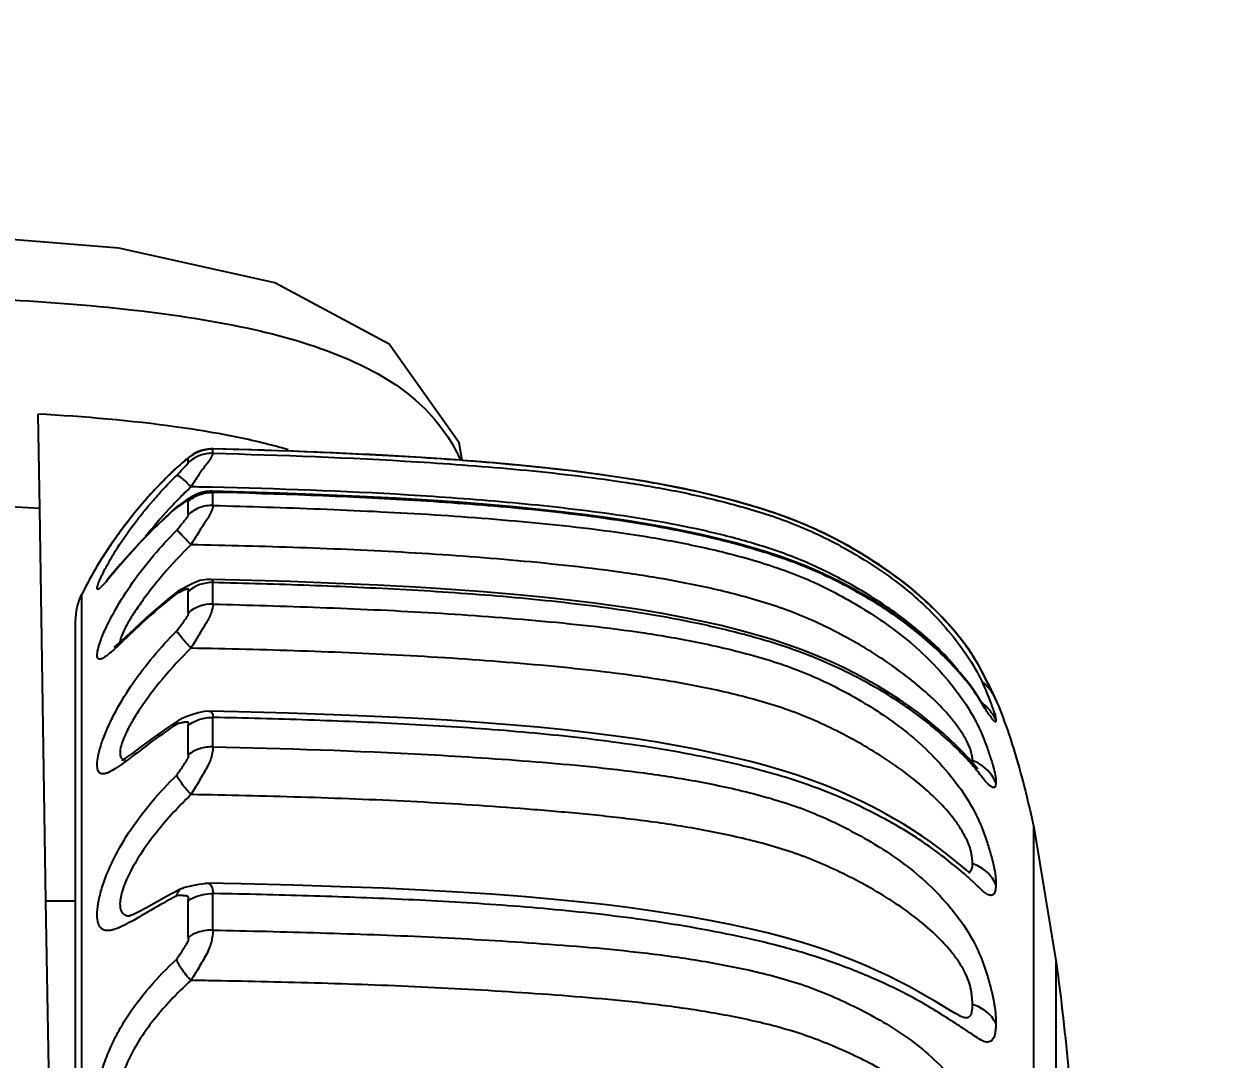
# Model space of a CAD drawing. Header units: millimetres. Extents: x 4086 to 8300, y 123 to 1549.
# Drawn here: x 7029.07 to 7038.3, y 707.33 to 715.29 of the extents above; entities that cross this region are included whole.
import ezdxf

# ---------------------------------------------------------------- set-up
doc = ezdxf.new("R2010")
doc.units = ezdxf.units.MM
doc.layers.add('00_COMPONENTS', color=7, linetype='Continuous')
doc.layers.add('尺寸', color=3, linetype='Continuous')
doc.styles.add('思源黑', font='SourceHanSansCN-Normal.ttf')
doc.dimstyles.get("Standard").update_dxf_attribs({"dimscale": 6, "dimtxt": 7, "dimasz": 3, "dimexe": 0.18, "dimexo": 0.0625, "dimgap": 0.8, "dimtad": 1, "dimtoh": 1, "dimdec": 1, "dimzin": 0, "dimdsep": 46, "dimtxsty": '思源黑', "dimcen": 0.09, "dimclrd": 256, "dimclre": 256, "dimclrt": 256, "dimadec": 0, "dimazin": 2, "dimtfac": 1, "dimtdec": 1, "dimtofl": 0, "dimtmove": 0, "dimatfit": 3, "dimfxl": 1, "dimtolj": 1, "dimtzin": 0, "dimarcsym": 0})

# ---------------------------------------------------------------- blocks, each defined once
blk = doc.blocks.new('*D486')
at = {"layer": 'Defpoints', "color": 0}
for p in [(6978.4428, 724.3654), (7025.5422, 680.9644), (7150.4242, 680.9644)]:
    blk.add_point(p, dxfattribs=at)
at = {"layer": '尺寸', "lineweight": -2}
for p, q in [((6978.6303, 724.3654), (7159.7675, 724.3654)), ((7159.2275, 715.3654), (7159.2275, 689.9644)), ((7025.7297, 680.9644), (7159.7675, 680.9644)), ((7159.2275, 680.9644), (7159.2275, 602.0342)), ((7159.2275, 602.0342), (7033.5816, 602.0342))]:
    blk.add_line(p, q, dxfattribs=at)
at = {"layer": '尺寸'}
for points in [[(7160.7275, 715.3654), (7157.7275, 715.3654), (7159.2275, 724.3654)], [(7157.7275, 689.9644), (7160.7275, 689.9644), (7159.2275, 680.9644)]]:
    blk.add_solid(points, dxfattribs=at)
at = {"layer": '尺寸', "insert": (7095.2045, 624.1576), "char_height": 21, "attachment_point": 5, "style": '思源黑'}
blk.add_mtext('\\A1;43.4', dxfattribs=at)

msp = doc.modelspace()

# ---------------------------------------------------------------- linework, layer by layer
at = {"layer": '00_COMPONENTS', "color": 7, "linetype": 'Continuous'}
for p, q in [((7029.1753, 712.2866), (7029.188, 711.5599)), ((7030.4014, 711.995), (7030.3726, 711.98)), ((7030.4314, 712.0064), (7030.4014, 711.995)), ((7030.5201, 712.0188), (7030.5043, 712.0186)), ((7030.5201, 712.0193), (7030.5209, 712.0187)), ((7030.5209, 711.9847), (7030.5209, 712.0187)), ((7030.2439, 711.8758), (7030.175, 711.8091)), ((7030.2565, 711.8865), (7030.2427, 711.8745)), ((7030.2427, 711.8745), (7030.2435, 711.8755)), ((7030.2597, 711.8894), (7030.2436, 711.8754)), ((7030.3321, 711.9141), (7030.3321, 711.9479)), ((7030.175, 711.8091), (7030.0418, 711.67)), ((7030.5154, 711.6938), (7030.4993, 711.6937)), ((7030.5153, 711.6932), (7030.5163, 711.6932)), ((7030.5209, 711.6186), (7030.5209, 711.6847)), ((7030.0418, 711.67), (7029.9219, 711.5308)), ((7030.314, 711.6224), (7030.2509, 711.5786)), ((7030.3398, 711.6398), (7030.314, 711.6224)), ((7030.3321, 711.5148), (7030.3321, 711.6155)), ((7030.5209, 711.5835), (7030.5209, 711.6186)), ((7029.1871, 711.5599), (7029.2342, 708.5441)), ((7029.9219, 711.5308), (7029.8201, 711.4002)), ((7030.2002, 711.5343), (7030.1405, 711.4796)), ((7030.2488, 711.5775), (7030.2002, 711.5343)), ((7030.2427, 711.569), (7030.2488, 711.5775)), ((7030.2488, 711.5775), (7030.2506, 711.5789)), ((7029.8494, 711.4377), (7029.7692, 711.3297)), ((7029.8201, 711.4002), (7029.7382, 711.2851)), ((7029.7382, 711.2851), (7029.6791, 711.1964)), ((7029.6462, 711.1442), (7029.6315, 711.1201)), ((7029.6462, 711.1442), (7029.6316, 711.1201)), ((7029.6791, 711.1964), (7029.6462, 711.1442)), ((7034.9816, 711.1559), (7034.877, 711.1935)), ((7035.082, 711.1164), (7034.9816, 711.1559)), ((7029.6354, 711.1266), (7029.631, 711.1192)), ((7029.7776, 711.0896), (7029.7682, 711.0784)), ((7030.3298, 710.9656), (7030.2872, 710.9433)), ((7030.5209, 710.8249), (7030.5209, 710.9908)), ((7029.5133, 708.9677), (7029.5133, 710.9019)), ((7030.2559, 710.9265), (7030.1727, 710.8601)), ((7030.2426, 710.9063), (7030.2559, 710.9265)), ((7030.2559, 710.9265), (7030.2614, 710.9299)), ((7030.2872, 710.9433), (7030.2615, 710.9297)), ((7030.3321, 710.7597), (7030.3321, 710.9249)), ((7029.4653, 683.4359), (7029.4653, 710.6934)), ((7036.4068, 710.3593), (7036.3732, 710.4147)), ((7036.4586, 710.257), (7036.4303, 710.3128)), ((7036.4825, 710.2121), (7036.477, 710.2239)), ((7036.4613, 710.0284), (7036.4556, 710.0353)), ((7036.5377, 710.0971), (7036.5322, 710.1105)), ((7036.5416, 710.0896), (7036.538, 710.0975)), ((7036.5417, 710.0893), (7036.5416, 710.0896)), ((7030.2659, 709.9389), (7030.1744, 709.8767)), ((7030.2659, 709.9389), (7030.2758, 709.9439)), ((7030.3275, 709.9626), (7030.2758, 709.9439)), ((7030.7171, 709.9975), (7030.4893, 710.0026)), ((7030.5209, 709.7273), (7030.5209, 709.9539)), ((7030.3321, 709.6674), (7030.3321, 709.8928)), ((7029.8495, 709.6278), (7029.8497, 709.6278)), ((7036.8322, 685.0196), (7036.8322, 709.1095)), ((7036.8322, 709.1095), (7037.0063, 708.0691)), ((7029.5135, 707.7444), (7029.5133, 708.9677)), ((7036.2938, 708.7541), (7036.2918, 708.7559)), ((7030.279, 708.6387), (7030.2557, 708.6262)), ((7030.478, 708.6766), (7030.4555, 708.675)), ((7030.7387, 708.6743), (7030.4644, 708.6799)), ((7030.164, 708.5761), (7030.0101, 708.49)), ((7030.2557, 708.6262), (7030.164, 708.5761)), ((7030.3321, 708.2647), (7030.332, 708.5449)), ((7030.5196, 708.6122), (7030.5209, 708.5996)), ((7030.5209, 708.318), (7030.5209, 708.5996)), ((7030.5349, 708.5993), (7030.5209, 708.5996)), ((7029.2342, 708.5441), (7029.2945, 704.9636)), ((7029.2398, 708.5442), (7029.4653, 708.5442)), ((7029.8843, 708.4271), (7029.8846, 708.4271)), ((7037.0063, 686.06), (7037.0063, 708.0691)), ((7029.5137, 706.7014), (7029.5135, 707.7444))]:
    msp.add_line(p, q, dxfattribs=at)
for points in [[(7032.4385, 711.9304), (7032.4157, 712.0648), (7031.8765, 712.8236), (7030.9962, 713.297), (7029.7977, 713.5617), (7028.2724, 713.6859), (7026.4541, 713.7279), (7025.0335, 713.7338)], [(7030.3726, 711.98), (7030.3516, 711.9667), (7030.3251, 711.9458), (7030.2904, 711.916)], [(7030.4196, 712.0019), (7030.3877, 711.9882), (7030.3826, 711.9852)], [(7030.4982, 712.0185), (7030.4634, 712.0143), (7030.4314, 712.0064)], [(7036.3732, 710.4147), (7036.3619, 710.4327), (7036.3501, 710.4506), (7036.338, 710.4686), (7036.3255, 710.4866), (7036.3127, 710.5045), (7036.2995, 710.5224), (7036.2859, 710.5403), (7036.2721, 710.5583), (7036.2579, 710.5762), (7036.2433, 710.5941), (7036.2284, 710.6121), (7036.2131, 710.6301), (7036.1975, 710.6481), (7036.1814, 710.6662), (7036.165, 710.6844), (7036.1482, 710.7027), (7036.131, 710.721), (7036.1135, 710.7393), (7036.0956, 710.7576), (7036.0774, 710.776), (7036.0588, 710.7943), (7036.0399, 710.8125), (7036.0208, 710.8307), (7036.0013, 710.8488), (7035.9816, 710.8668), (7035.9616, 710.8847), (7035.9413, 710.9025), (7035.9208, 710.9203), (7035.8999, 710.9379), (7035.8786, 710.9554), (7035.8571, 710.9728), (7035.8352, 710.9902), (7035.813, 711.0074), (7035.7903, 711.0246), (7035.7673, 711.0418), (7035.744, 711.0588), (7035.7202, 711.0758), (7035.696, 711.0927), (7035.6716, 711.1095), (7035.6468, 711.1262), (7035.6217, 711.1427), (7035.5962, 711.1592), (7035.5704, 711.1756), (7035.5441, 711.192), (7035.5175, 711.2083), (7035.4905, 711.2245), (7035.4632, 711.2406), (7035.4354, 711.2566), (7035.4072, 711.2725), (7035.3787, 711.2882), (7035.3498, 711.3039), (7035.3205, 711.3194), (7035.2908, 711.3348), (7035.2607, 711.35), (7035.2302, 711.365), (7035.1993, 711.3798), (7035.1679, 711.3945), (7035.1361, 711.409), (7035.1038, 711.4232), (7035.0711, 711.4372), (7035.0379, 711.451), (7035.0043, 711.4645), (7034.9702, 711.4779), (7034.9357, 711.4909), (7034.9007, 711.5038), (7034.8652, 711.5164), (7034.8292, 711.5289), (7034.7927, 711.5411), (7034.7558, 711.5531), (7034.7183, 711.5649), (7034.6804, 711.5766), (7034.642, 711.588), (7034.603, 711.5993), (7034.5636, 711.6105), (7034.5236, 711.6215), (7034.4831, 711.6323), (7034.4421, 711.643), (7034.4005, 711.6535), (7034.3583, 711.6638), (7034.3156, 711.674), (7034.2723, 711.6841), (7034.2284, 711.6939), (7034.1839, 711.7036), (7034.1388, 711.7131), (7034.0931, 711.7225), (7034.0466, 711.7317), (7033.9996, 711.7407), (7033.9518, 711.7496), (7033.9034, 711.7583), (7033.8542, 711.7669), (7033.8043, 711.7753), (7033.7536, 711.7835), (7033.7022, 711.7917), (7033.65, 711.7997), (7033.597, 711.8075), (7033.5431, 711.8152), (7033.4884, 711.8229), (7033.4328, 711.8304), (7033.3763, 711.8377), (7033.3188, 711.845), (7033.2604, 711.8521), (7033.201, 711.8591), (7033.1405, 711.866), (7033.0789, 711.8727), (7033.0163, 711.8794), (7032.9525, 711.8859), (7032.8875, 711.8922), (7032.8212, 711.8985), (7032.7537, 711.9046), (7032.6848, 711.9107), (7032.6146, 711.9166), (7032.5429, 711.9224), (7032.4698, 711.9281), (7032.395, 711.9337), (7032.3187, 711.9392), (7032.2406, 711.9446), (7032.1608, 711.9498), (7032.0791, 711.955), (7031.9955, 711.9601), (7031.9098, 711.965), (7031.8219, 711.9698), (7031.7319, 711.9745), (7031.6394, 711.9791), (7031.5445, 711.9836), (7031.4469, 711.988), (7031.3466, 711.9923), (7031.2433, 711.9964), (7031.137, 712.0005), (7031.0273, 712.0044), (7030.914, 712.0081), (7030.7969, 712.0118), (7030.6758, 712.0153), (7030.5196, 712.0194)], [(7036.3762, 710.4099), (7036.3421, 710.4614), (7036.3047, 710.5135), (7036.2643, 710.5661), (7036.2209, 710.6193), (7036.1746, 710.6729), (7036.1254, 710.7266), (7036.0732, 710.7805), (7036.0179, 710.8343), (7035.9599, 710.8873), (7035.8992, 710.9393), (7035.8357, 710.9903), (7035.769, 711.0405), (7035.6991, 711.09), (7035.6263, 711.1387), (7035.5506, 711.1867), (7035.4717, 711.2343), (7035.3897, 711.2812), (7035.3044, 711.3271), (7035.2156, 711.3718), (7035.1231, 711.4149), (7035.0266, 711.456), (7034.926, 711.4949), (7034.8214, 711.5317), (7034.7124, 711.5668), (7034.5992, 711.6002), (7034.4816, 711.6323), (7034.3593, 711.6632), (7034.2321, 711.6927), (7034.0997, 711.7209), (7033.9616, 711.7476), (7033.8174, 711.773), (7033.6668, 711.7971), (7033.5092, 711.82), (7033.3439, 711.8418), (7033.1702, 711.8624), (7032.9874, 711.8821), (7032.7943, 711.9007), (7032.5898, 711.9185), (7032.4386, 711.9301)], [(7029.1871, 711.561), (7028.9212, 711.5748), (7028.4515, 711.6016), (7027.9907, 711.631), (7027.5443, 711.6629), (7027.1084, 711.6973), (7026.68, 711.7347), (7026.2564, 711.7753), (7026.201, 711.7809)], [(7030.4344, 711.6833), (7030.4015, 711.6727), (7030.3665, 711.6564), (7030.3398, 711.6398)], [(7030.4993, 711.6937), (7030.4659, 711.6904), (7030.4344, 711.6833)], [(7034.877, 711.1935), (7034.768, 711.2294), (7034.6546, 711.2636), (7034.5366, 711.2965), (7034.4139, 711.3281), (7034.286, 711.3583), (7034.1528, 711.3872), (7034.0138, 711.4147), (7033.8687, 711.4408), (7033.7169, 711.4656), (7033.5579, 711.4893), (7033.3911, 711.5118), (7033.2158, 711.5333), (7033.031, 711.5536), (7032.8357, 711.5728), (7032.6288, 711.5909), (7032.4087, 711.608), (7032.1738, 711.6241), (7031.9219, 711.6391), (7031.6503, 711.6531), (7031.3557, 711.6661), (7031.0342, 711.6781), (7030.6796, 711.689), (7030.5163, 711.6932)], [(7030.1405, 711.4796), (7030.0841, 711.4256), (7030.0298, 711.3715), (7029.9782, 711.3181), (7029.9301, 711.2667), (7029.886, 711.218), (7029.8455, 711.1722), (7029.8089, 711.1299)], [(7029.8089, 711.1299), (7029.7488, 711.0597), (7029.726, 711.0337), (7029.7093, 711.0153), (7029.7058, 711.0117)], [(7035.8847, 710.6553), (7035.8193, 710.7047), (7035.7508, 710.7535), (7035.6789, 710.8018), (7035.6039, 710.8494), (7035.5257, 710.8963), (7035.4442, 710.9425), (7035.3592, 710.9878), (7035.2706, 711.0321), (7035.1783, 711.075), (7035.082, 711.1164)], [(7030.5075, 711.0153), (7030.4757, 711.0143), (7030.4215, 711.0056), (7030.3731, 710.9872), (7030.3298, 710.9656)], [(7036.403, 709.556), (7036.393, 709.5677), (7036.3665, 709.5999), (7036.3304, 709.6416), (7036.2886, 709.6865), (7036.242, 709.7335), (7036.191, 709.7822), (7036.1356, 709.8326), (7036.0759, 709.8842), (7036.0123, 709.9364), (7035.9453, 709.9885), (7035.875, 710.0399), (7035.801, 710.0909), (7035.723, 710.1414), (7035.6407, 710.1914), (7035.5544, 710.2407), (7035.4639, 710.2893), (7035.369, 710.337), (7035.2696, 710.3836), (7035.1655, 710.4287), (7035.0564, 710.472), (7034.942, 710.5132), (7034.8222, 710.5524), (7034.6968, 710.5897), (7034.5657, 710.6254), (7034.4286, 710.6596), (7034.2851, 710.6923), (7034.1348, 710.7234), (7033.9772, 710.753), (7033.8116, 710.7809), (7033.6373, 710.8074), (7033.4536, 710.8325), (7033.2593, 710.8563), (7033.0535, 710.8787), (7032.8345, 710.8998), (7032.6008, 710.9194), (7032.3503, 710.9377), (7032.0803, 710.9547), (7031.7876, 710.9704), (7031.4681, 710.9848), (7031.1165, 710.9981), (7030.7253, 711.0099), (7030.5056, 711.0154)], [(7030.1727, 710.8601), (7030.1008, 710.8001), (7030.0321, 710.7401), (7029.9678, 710.6819), (7029.9101, 710.6286), (7029.8592, 710.5811), (7029.8161, 710.5412), (7029.7825, 710.5114), (7029.7612, 710.4942), (7029.7585, 710.4923)], [(7036.0639, 710.5035), (7036.0069, 710.5546), (7035.9472, 710.6053), (7035.8847, 710.6553)], [(7036.3744, 710.1585), (7036.34, 710.2059), (7036.3019, 710.2542), (7036.2606, 710.303), (7036.2162, 710.3522), (7036.1687, 710.4021), (7036.1179, 710.4525), (7036.0639, 710.5035)], [(7036.4303, 710.3128), (7036.422, 710.3288), (7036.4132, 710.3453), (7036.4041, 710.3621), (7036.3945, 710.379), (7036.3841, 710.3968)], [(7036.477, 710.2239), (7036.457, 710.2652), (7036.4337, 710.3107), (7036.4068, 710.3593)], [(7036.4956, 710.1686), (7036.4912, 710.1741), (7036.4868, 710.1794), (7036.4824, 710.1846), (7036.4779, 710.1895), (7036.4734, 710.1942), (7036.469, 710.1988), (7036.4646, 710.2031), (7036.4602, 710.2072), (7036.4559, 710.2112), (7036.4516, 710.2149), (7036.4473, 710.2185), (7036.4432, 710.2218), (7036.4396, 710.2247)], [(7036.4751, 710.2259), (7036.4697, 710.2358), (7036.4643, 710.2461), (7036.4586, 710.257)], [(7036.5258, 710.1257), (7036.5225, 710.133), (7036.5183, 710.1423), (7036.5137, 710.1522), (7036.5086, 710.1625), (7036.503, 710.1736), (7036.4971, 710.185), (7036.4913, 710.1959), (7036.4751, 710.2259)], [(7036.4556, 710.0353), (7036.4505, 710.0416), (7036.4416, 710.0542), (7036.4267, 710.0774), (7036.4032, 710.1148), (7036.3744, 710.1585)], [(7036.5167, 710.1382), (7036.5126, 710.1446), (7036.5085, 710.1509), (7036.5043, 710.157), (7036.5, 710.1629), (7036.4956, 710.1686)], [(7036.5323, 710.1102), (7036.5285, 710.1175), (7036.5247, 710.1246), (7036.5207, 710.1315), (7036.5167, 710.1382)], [(7036.5393, 710.0975), (7036.5361, 710.1046), (7036.5219, 710.1333)], [(7036.5418, 710.0896), (7036.5395, 710.0949), (7036.5359, 710.1027), (7036.5323, 710.1102)], [(7030.4904, 710.0023), (7030.4532, 710.0002), (7030.408, 709.9902), (7030.366, 709.9764), (7030.3275, 709.9626)], [(7036.2838, 708.8062), (7036.2449, 708.8381), (7036.2004, 708.8738), (7036.1509, 708.9123), (7036.0968, 708.9532), (7036.0379, 708.9961), (7035.9744, 709.0405), (7035.907, 709.0852), (7035.8357, 709.1301), (7035.7605, 709.1749), (7035.6812, 709.2194), (7035.5981, 709.2635), (7035.5114, 709.3069), (7035.4206, 709.3496), (7035.3257, 709.3915), (7035.2263, 709.4323), (7035.1222, 709.472), (7035.013, 709.5101), (7034.8986, 709.5465), (7034.7788, 709.5814), (7034.6537, 709.6147), (7034.5229, 709.6468), (7034.3863, 709.6776), (7034.2434, 709.7072), (7034.0938, 709.7355), (7033.9369, 709.7624), (7033.7721, 709.788), (7033.5988, 709.8123), (7033.4162, 709.8354), (7033.2232, 709.8573), (7033.0188, 709.8779), (7032.8016, 709.8972), (7032.5698, 709.9151), (7032.3215, 709.9319), (7032.0542, 709.9473), (7031.7648, 709.9615), (7031.4491, 709.9746), (7031.1023, 709.9867), (7030.7171, 709.9975)], [(7030.1744, 709.8767), (7030.0964, 709.8215), (7030.0232, 709.7679), (7029.9571, 709.719), (7029.8997, 709.6772), (7029.8531, 709.645), (7029.8223, 709.6263), (7029.8183, 709.6242)], [(7036.3442, 708.7553), (7036.3398, 708.759), (7036.3165, 708.7787), (7036.2838, 708.8062)], [(7030.4555, 708.675), (7030.413, 708.6685), (7030.3736, 708.6605), (7030.3379, 708.6531), (7030.3014, 708.6456), (7030.2938, 708.6441)], [(7036.0762, 707.7695), (7036.0138, 707.8063), (7035.9463, 707.8449), (7035.8746, 707.8841), (7035.7988, 707.9236), (7035.7186, 707.9633), (7035.6338, 708.0031), (7035.5446, 708.0426), (7035.4509, 708.0816), (7035.3526, 708.1201), (7035.2493, 708.1578), (7035.1409, 708.1945), (7035.027, 708.2299), (7034.9072, 708.2639), (7034.7816, 708.2966), (7034.6499, 708.3279), (7034.5119, 708.3581), (7034.3674, 708.3873), (7034.2157, 708.4153), (7034.0565, 708.4421), (7033.889, 708.4676), (7033.7125, 708.4919), (7033.5263, 708.5149), (7033.3292, 708.5368), (7033.1202, 708.5574), (7032.8976, 708.5766), (7032.6597, 708.5945), (7032.4043, 708.6109), (7032.1288, 708.626), (7031.8296, 708.6398), (7031.5024, 708.6524), (7031.1414, 708.664), (7030.7387, 708.6743)], [(7030.0101, 708.49), (7029.9511, 708.4586), (7029.9052, 708.4369), (7029.8948, 708.4327)], [(7029.8948, 708.4327), (7029.8787, 708.4272), (7029.882, 708.427), (7029.8846, 708.427)], [(7036.2679, 707.6573), (7036.2563, 707.6632), (7036.225, 707.6807), (7036.1829, 707.7054), (7036.0762, 707.7695)]]:
    msp.add_lwpolyline(points, dxfattribs=at)
for centre, radius, start, end in [((7032.6803, 709.2786), 3.5608, 137.38012, 137.98081), ((7032.6324, 709.3226), 3.4958, 136.19609, 137.379), ((7029.3384, 659.087), 52.6496, 88.71827, 88.89715), ((7032.7954, 709.1749), 3.7157, 137.98082, 139.48462), ((7032.7988, 709.1479), 3.5547, 136.34621, 137.39723), ((7032.604, 709.3363), 3.4654, 141.18306, 142.68119), ((7032.5802, 709.3551), 3.4351, 140.4021, 141.17756), ((7032.7049, 709.2518), 3.597, 139.47982, 140.40095), ((7033.1129, 708.8627), 3.979, 137.43601, 141.39018), ((7032.7043, 709.2616), 3.5905, 143.30709, 144.22327), ((7032.621, 709.3231), 3.4869, 142.67784, 143.30048), ((7033.0122, 709.0412), 3.9691, 145.07887, 145.19519), ((7032.9215, 709.1049), 3.8583, 144.22111, 145.08294), ((7032.8542, 709.1455), 3.7799, 146.35292, 147.06518), ((7033.0408, 709.0213), 4.004, 145.56702, 146.35293), ((7033.0383, 709.0231), 4.0009, 145.19544, 145.56768), ((7031.2127, 710.1765), 1.8413, 148.53169, 148.93673), ((7031.8912, 709.7599), 2.6375, 147.81969, 148.50774), ((7032.4519, 709.4065), 3.3002, 147.07103, 147.81172), ((7032.7831, 709.2817), 3.6487, 149.75961, 153.64112), ((7030.5142, 710.7067), 0.2841, 88.63992, 129.84743), ((7031.3523, 708.5508), 2.6037, 114.62219, 115.22493), ((7030.514, 710.5387), 0.2863, 88.61532, 129.44276), ((7020.3734, 720.4565), 13.7013, 313.52676, 313.66462), ((7035.8195, 709.818), 0.7704, 22.31703, 23.52653), ((7036.31, 709.6189), 0.0523, 345.92234, 346.52135), ((7036.2676, 709.3485), 0.2888, 57.69431, 70.7796), ((7036.2714, 708.5483), 0.2947, 69.0244, 71.96181), ((7029.8852, 708.5532), 0.1261, 267.37408, 269.64749), ((7029.2055, 631.3491), 76.5909, 89.006483, 89.142491)]:
    msp.add_arc(centre, radius, start, end, dxfattribs=at)
for points, knots in [([(7025.0335, 713.2365), (7025.9015, 713.2349), (7027.1695, 713.2332), (7028.7974, 713.1819), (7029.8671, 713.1045), (7030.7885, 712.9672), (7031.539, 712.7485), (7032.1089, 712.4213), (7032.3515, 712.0991), (7032.4231, 711.9341)], [0, 0, 0, 0, 0.335557, 0.490177, 0.629597, 0.750049, 0.849698, 0.930437, 1, 1, 1, 1]), ([(7030.563, 712.1364), (7030.4572, 712.1556), (7029.9973, 712.228), (7029.5327, 712.2659), (7029.1753, 712.2866)], [0, 0, 0, 0, 0.230942, 1, 1, 1, 1]), ([(7031.0993, 712.0125), (7031.0572, 712.0247), (7030.8802, 712.0732), (7030.7004, 712.1114), (7030.563, 712.1364)], [0, 0, 0, 0, 0.23868, 1, 1, 1, 1]), ([(7030.3321, 711.9479), (7030.3578, 711.971), (7030.4176, 712.0078), (7030.487, 712.0196), (7030.5209, 712.0187)], [0, 0, 0, 0, 0.504023, 1, 1, 1, 1]), ([(7030.5209, 711.9847), (7030.487, 711.9856), (7030.4176, 711.9739), (7030.3578, 711.9371), (7030.3322, 711.9141)], [0, 0, 0, 0, 0.496113, 1, 1, 1, 1]), ([(7030.5209, 711.9849), (7030.5206, 711.9814), (7030.5172, 711.9712), (7030.5076, 711.9526), (7030.4924, 711.9256), (7030.4677, 711.8949), (7030.4395, 711.859), (7030.4003, 711.8025), (7030.3717, 711.7575), (7030.3519, 711.7269)], [0, 0, 0, 0, 0.03395, 0.102475, 0.203305, 0.333565, 0.48334, 0.645929, 1, 1, 1, 1]), ([(7036.5258, 710.1255), (7036.5105, 710.1606), (7036.4769, 710.2195), (7036.4316, 710.3113), (7036.3835, 710.401), (7036.3215, 710.494), (7036.2252, 710.6194), (7036.0401, 710.8228), (7035.8024, 711.0238), (7035.549, 711.1909), (7035.3551, 711.303), (7035.1556, 711.4023), (7034.8873, 711.5133), (7034.5478, 711.6192), (7034.1397, 711.7163), (7033.6003, 711.8124), (7032.9279, 711.8935), (7031.8572, 711.9754), (7031.0549, 712.0052), (7030.5209, 712.0187)], [0, 0, 0, 0, 0.017356, 0.030706, 0.046451, 0.063466, 0.081337, 0.118154, 0.18804, 0.221794, 0.255783, 0.289597, 0.322778, 0.387434, 0.450653, 0.512946, 0.63589, 0.757718, 1, 1, 1, 1]), ([(7030.5209, 711.9849), (7031.0459, 711.9715), (7031.8347, 711.9427), (7032.8871, 711.8636), (7033.5482, 711.7884), (7034.0783, 711.6984), (7034.4108, 711.6233), (7034.6769, 711.5493), (7034.8777, 711.4846), (7035.078, 711.4069), (7035.2754, 711.3129), (7035.4682, 711.2048), (7035.6555, 711.0858), (7035.8371, 710.9538), (7036.0118, 710.8009), (7036.1759, 710.6259), (7036.3219, 710.4368), (7036.431, 710.2471), (7036.4813, 710.1201), (7036.5024, 710.063)], [0, 0, 0, 0, 0.237799, 0.357357, 0.47788, 0.538898, 0.600771, 0.632158, 0.663946, 0.696291, 0.729368, 0.762885, 0.796315, 0.829782, 0.864482, 0.901303, 0.938238, 0.972434, 1, 1, 1, 1]), ([(7030.2427, 711.8745), (7030.2305, 711.8629), (7030.1853, 711.8197), (7030.1411, 711.7754), (7030.1094, 711.7424)], [0, 0, 0, 0, 0.268364, 1, 1, 1, 1]), ([(7030.2424, 711.8153), (7030.2583, 711.8319), (7030.2834, 711.8585), (7030.3122, 711.8877), (7030.3272, 711.9052), (7030.3328, 711.9101), (7030.3354, 711.9154), (7030.333, 711.9142), (7030.3322, 711.9141)], [0, 0, 0, 0, 0.499991, 0.784465, 0.917867, 0.96469, 0.982843, 1, 1, 1, 1]), ([(7030.316, 711.9377), (7030.3129, 711.935), (7030.2929, 711.9181), (7030.2732, 711.9009), (7030.2565, 711.8865)], [0, 0, 0, 0, 0.158562, 1, 1, 1, 1]), ([(7030.3321, 711.9479), (7030.333, 711.9492), (7030.3361, 711.9537), (7030.3243, 711.9451), (7030.321, 711.9419), (7030.316, 711.9377)], [0, 0, 0, 0, 0.165993, 0.308177, 1, 1, 1, 1]), ([(7030.0642, 711.6258), (7030.0777, 711.6412), (7030.1352, 711.7061), (7030.1955, 711.7686), (7030.2424, 711.8153)], [0, 0, 0, 0, 0.235958, 1, 1, 1, 1]), ([(7030.3518, 711.7267), (7030.3399, 711.7398), (7030.3176, 711.763), (7030.2858, 711.7923), (7030.2628, 711.8089), (7030.2473, 711.8169), (7030.2425, 711.8154)], [0, 0, 0, 0, 0.372593, 0.680291, 0.893055, 1, 1, 1, 1]), ([(7030.3518, 711.7267), (7030.3404, 711.7157), (7030.2981, 711.6747), (7030.2566, 711.6329), (7030.2269, 711.6017)], [0, 0, 0, 0, 0.268756, 1, 1, 1, 1]), ([(7036.2505, 710.3152), (7036.2178, 710.3577), (7036.142, 710.4435), (7036.0127, 710.567), (7035.8661, 710.6888), (7035.6545, 710.8419), (7035.3751, 711.0112), (7035.0237, 711.18), (7034.6577, 711.3024), (7034.1637, 711.4272), (7033.5368, 711.5306), (7032.7815, 711.6118), (7031.7748, 711.6854), (7031.0192, 711.7122), (7030.5161, 711.7234)], [0, 0, 0, 0, 0.026479, 0.056483, 0.088302, 0.120638, 0.185476, 0.249496, 0.312873, 0.375851, 0.501205, 0.626463, 0.751263, 1, 1, 1, 1]), ([(7030.5163, 711.6932), (7030.5172, 711.6932), (7030.5196, 711.692), (7030.5194, 711.6882), (7030.5205, 711.6859), (7030.5209, 711.6847)], [0, 0, 0, 0, 0.269145, 0.624187, 1, 1, 1, 1]), ([(7036.391, 710.1291), (7036.354, 710.1843), (7036.2672, 710.2938), (7036.1207, 710.4473), (7035.9603, 710.5916), (7035.7374, 710.7627), (7035.4412, 710.9446), (7035.0693, 711.1228), (7034.6844, 711.2517), (7034.1764, 711.3823), (7033.5412, 711.4911), (7032.7815, 711.5743), (7031.7761, 711.6454), (7031.0225, 711.6724), (7030.5209, 711.6847)], [0, 0, 0, 0, 0.031777, 0.066601, 0.101416, 0.134848, 0.200907, 0.267233, 0.331661, 0.394647, 0.517999, 0.639459, 0.760037, 1, 1, 1, 1]), ([(7029.7004, 711.1106), (7029.7226, 711.1515), (7029.8289, 711.3332), (7029.9566, 711.5021), (7030.0642, 711.6258)], [0, 0, 0, 0, 0.221089, 1, 1, 1, 1]), ([(7030.3321, 711.6155), (7030.3326, 711.6168), (7030.3335, 711.6191), (7030.3346, 711.6218), (7030.3348, 711.6246), (7030.3315, 711.6258), (7030.3249, 711.6223), (7030.3103, 711.6142), (7030.2819, 711.5953), (7030.2579, 711.5793), (7030.2427, 711.569)], [0, 0, 0, 0, 0.035213, 0.061269, 0.078897, 0.095843, 0.138181, 0.261974, 0.528988, 1, 1, 1, 1]), ([(7030.2426, 711.569), (7030.1528, 711.4901), (7029.9913, 711.336), (7029.8443, 711.1684), (7029.7776, 711.0896)], [0, 0, 0, 0, 0.536422, 1, 1, 1, 1]), ([(7030.2424, 711.3934), (7030.2584, 711.4125), (7030.2835, 711.4428), (7030.3125, 711.478), (7030.3274, 711.4973), (7030.3335, 711.5059), (7030.3357, 711.5123), (7030.3329, 711.5139), (7030.3322, 711.5148)], [0, 0, 0, 0, 0.483078, 0.760241, 0.893326, 0.944395, 0.977977, 1, 1, 1, 1]), ([(7030.5209, 711.5835), (7030.487, 711.5844), (7030.418, 711.5731), (7030.358, 711.5373), (7030.3322, 711.5148)], [0, 0, 0, 0, 0.497729, 1, 1, 1, 1]), ([(7030.5209, 711.5837), (7030.5204, 711.5678), (7030.5108, 711.5402), (7030.4932, 711.5004), (7030.4682, 711.4634), (7030.4398, 711.4225), (7030.401, 711.3612), (7030.3721, 711.3135), (7030.3519, 711.2815)], [0, 0, 0, 0, 0.137123, 0.245306, 0.37545, 0.520099, 0.674061, 1, 1, 1, 1]), ([(7030.5209, 711.5837), (7030.7962, 711.5768), (7031.3473, 711.5594), (7032.1751, 711.5195), (7033.0059, 711.4556), (7033.701, 711.3753), (7034.2583, 711.2725), (7034.6805, 711.1676), (7035.1051, 711.0227), (7035.5102, 710.8059), (7035.8342, 710.5824), (7036.0713, 710.3593), (7036.2383, 710.1647), (7036.358, 709.9855), (7036.4305, 709.8365), (7036.4715, 709.7319), (7036.5018, 709.6395), (7036.5245, 709.5636), (7036.5369, 709.5103), (7036.5415, 709.4749), (7036.541, 709.4591), (7036.5417, 709.452)], [0, 0, 0, 0, 0.120607, 0.241509, 0.362978, 0.485557, 0.547765, 0.611035, 0.676056, 0.743629, 0.811675, 0.847759, 0.885963, 0.92378, 0.941768, 0.95844, 0.972919, 0.984377, 0.99314, 0.996838, 1, 1, 1, 1]), ([(7029.6752, 710.5891), (7029.7027, 710.6558), (7029.7734, 710.7939), (7029.9507, 711.0721), (7030.1198, 711.2685), (7030.2424, 711.3934)], [0, 0, 0, 0, 0.218783, 0.469039, 1, 1, 1, 1]), ([(7030.3518, 711.2813), (7030.3396, 711.295), (7030.3167, 711.3204), (7030.2853, 711.3539), (7030.2612, 711.3776), (7030.2479, 711.3901), (7030.2425, 711.3935)], [0, 0, 0, 0, 0.35085, 0.654039, 0.877293, 1, 1, 1, 1]), ([(7030.3518, 711.2813), (7030.2769, 711.2075), (7030.1721, 711.0958), (7030.0475, 710.9428), (7029.9686, 710.8373), (7029.9029, 710.7404), (7029.8524, 710.6562), (7029.8204, 710.589), (7029.8073, 710.5487), (7029.8066, 710.5324)], [0, 0, 0, 0, 0.337591, 0.490739, 0.633296, 0.76034, 0.866728, 0.947587, 1, 1, 1, 1]), ([(7036.3606, 709.6393), (7036.3589, 709.6514), (7036.3551, 709.6778), (7036.3421, 709.7222), (7036.3174, 709.7748), (7036.2815, 709.8363), (7036.2344, 709.9038), (7036.1552, 710.0007), (7035.9856, 710.1727), (7035.703, 710.3912), (7035.3918, 710.575), (7035.1326, 710.7011), (7034.8684, 710.8077), (7034.5287, 710.908), (7034.1157, 710.9989), (7033.5607, 711.0886), (7032.8632, 711.1635), (7032.0256, 711.2245), (7031.1884, 711.2614), (7030.6307, 711.2762), (7030.3518, 711.2815)], [0, 0, 0, 0, 0.00561, 0.012317, 0.021239, 0.032337, 0.045124, 0.05916, 0.089981, 0.156302, 0.223209, 0.256311, 0.289174, 0.354462, 0.419365, 0.48412, 0.613615, 0.742717, 0.871375, 1, 1, 1, 1]), ([(7029.7682, 711.0784), (7029.7517, 711.0589), (7029.7223, 711.024), (7029.6841, 710.9801), (7029.6576, 710.9525), (7029.6431, 710.9415), (7029.6346, 710.9375), (7029.6298, 710.9445), (7029.632, 710.9546), (7029.6354, 710.9695), (7029.6427, 710.9896), (7029.6527, 711.0142), (7029.6716, 711.0555), (7029.6882, 711.0879), (7029.7004, 711.1106)], [0, 0, 0, 0, 0.200114, 0.357242, 0.461293, 0.492015, 0.509374, 0.522465, 0.54746, 0.588065, 0.643906, 0.714077, 0.797547, 1, 1, 1, 1]), ([(7030.5075, 711.0153), (7030.5098, 711.015), (7030.5142, 711.0138), (7030.5188, 711.0081), (7030.5193, 710.9999), (7030.5202, 710.9941), (7030.5209, 710.9907)], [0, 0, 0, 0, 0.219744, 0.422254, 0.668923, 1, 1, 1, 1]), ([(7036.3496, 709.6005), (7036.3074, 709.6483), (7036.2143, 709.7433), (7036.0643, 709.8775), (7035.903, 710.003), (7035.7354, 710.1152), (7035.5619, 710.2166), (7035.3228, 710.3409), (7035.0141, 710.4722), (7034.6342, 710.5875), (7034.1323, 710.7072), (7033.505, 710.8087), (7032.7548, 710.8871), (7032.0083, 710.9373), (7031.2641, 710.9704), (7030.7685, 710.985), (7030.5209, 710.9907)], [0, 0, 0, 0, 0.031097, 0.064854, 0.098211, 0.130725, 0.163245, 0.196256, 0.26222, 0.326622, 0.389842, 0.513995, 0.636406, 0.757984, 0.879128, 1, 1, 1, 1]), ([(7030.2426, 710.9063), (7030.1659, 710.8459), (7030.0262, 710.729), (7029.8944, 710.6033), (7029.8333, 710.545)], [0, 0, 0, 0, 0.536054, 1, 1, 1, 1]), ([(7030.3321, 710.9249), (7030.333, 710.928), (7030.3352, 710.9326), (7030.3337, 710.9439), (7030.301, 710.9346), (7030.285, 710.9259), (7030.2675, 710.9178)], [0, 0, 0, 0, 0.111963, 0.185383, 0.327672, 1, 1, 1, 1]), ([(7030.2424, 710.6185), (7030.2584, 710.6397), (7030.2836, 710.6732), (7030.3127, 710.7131), (7030.3276, 710.7345), (7030.334, 710.7459), (7030.3356, 710.754), (7030.3329, 710.7579), (7030.3322, 710.7597)], [0, 0, 0, 0, 0.46555, 0.734556, 0.866348, 0.920616, 0.966154, 1, 1, 1, 1]), ([(7030.5209, 710.8251), (7030.5205, 710.804), (7030.512, 710.7687), (7030.4937, 710.7198), (7030.4686, 710.6774), (7030.4401, 710.6325), (7030.4016, 710.5679), (7030.3725, 710.5187), (7030.3519, 710.4861)], [0, 0, 0, 0, 0.165555, 0.279795, 0.410102, 0.55072, 0.697546, 1, 1, 1, 1]), ([(7030.5209, 710.825), (7030.7962, 710.8184), (7031.3473, 710.8019), (7032.1751, 710.7644), (7033.0057, 710.7042), (7033.7007, 710.6302), (7034.258, 710.534), (7034.6802, 710.4348), (7035.1046, 710.2965), (7035.51, 710.0867), (7035.8342, 709.8687), (7036.0717, 709.649), (7036.2397, 709.4548), (7036.3592, 709.2722), (7036.4309, 709.1171), (7036.472, 709.0048), (7036.5026, 708.9019), (7036.5253, 708.8129), (7036.5371, 708.7472), (7036.5414, 708.7011), (7036.5412, 708.6799), (7036.5417, 708.6699)], [0, 0, 0, 0, 0.119645, 0.239571, 0.360034, 0.481512, 0.543102, 0.605673, 0.669872, 0.736457, 0.803408, 0.838952, 0.876733, 0.914755, 0.933293, 0.950883, 0.966681, 0.979897, 0.990801, 0.995649, 1, 1, 1, 1]), ([(7029.8338, 709.6036), (7029.8134, 709.5888), (7029.7763, 709.5625), (7029.7302, 709.5349), (7029.6975, 709.5222), (7029.6776, 709.5184), (7029.6602, 709.5205), (7029.6403, 709.5336), (7029.6287, 709.5714), (7029.6327, 709.6293), (7029.6491, 709.7066), (7029.6794, 709.7985), (7029.7222, 709.9002), (7029.7946, 710.0446), (7029.905, 710.222), (7030.0617, 710.4269), (7030.1797, 710.5548), (7030.2424, 710.6185)], [0, 0, 0, 0, 0.050644, 0.091572, 0.107725, 0.120984, 0.131997, 0.142213, 0.167095, 0.205758, 0.259434, 0.325384, 0.400395, 0.48142, 0.650166, 0.820039, 1, 1, 1, 1]), ([(7029.6513, 710.5252), (7029.653, 710.5302), (7029.6604, 710.5518), (7029.6686, 710.573), (7029.6752, 710.5891)], [0, 0, 0, 0, 0.233146, 1, 1, 1, 1]), ([(7030.3518, 710.4859), (7030.3281, 710.5125), (7030.2912, 710.5563), (7030.2541, 710.6003), (7030.2425, 710.6186)], [0, 0, 0, 0, 0.621383, 1, 1, 1, 1]), ([(7029.6671, 710.4055), (7029.6595, 710.4024), (7029.6461, 710.3982), (7029.6339, 710.41), (7029.6308, 710.4236), (7029.631, 710.4418), (7029.6363, 710.4768), (7029.6446, 710.505), (7029.6513, 710.5252)], [0, 0, 0, 0, 0.159944, 0.224478, 0.308498, 0.42621, 0.581872, 1, 1, 1, 1]), ([(7029.8094, 710.5223), (7029.7824, 710.4967), (7029.7452, 710.4613), (7029.6973, 710.4228), (7029.6765, 710.4096), (7029.6671, 710.4055)], [0, 0, 0, 0, 0.604188, 0.832559, 1, 1, 1, 1]), ([(7030.3518, 710.4859), (7030.2753, 710.4103), (7030.1369, 710.2615), (7029.9886, 710.066), (7029.8964, 709.9191), (7029.8467, 709.8246), (7029.8159, 709.7453), (7029.8059, 709.6962), (7029.8067, 709.6758)], [0, 0, 0, 0, 0.325728, 0.615072, 0.742019, 0.851092, 0.938028, 1, 1, 1, 1]), ([(7036.3627, 708.8285), (7036.3634, 708.8316), (7036.362, 708.8389), (7036.3607, 708.8539), (7036.3584, 708.8738), (7036.3553, 708.8979), (7036.3487, 708.9331), (7036.3332, 708.9823), (7036.3029, 709.046), (7036.2612, 709.1157), (7036.1886, 709.2158), (7036.0746, 709.3387), (7035.9169, 709.4769), (7035.6838, 709.6479), (7035.3716, 709.8316), (7034.9771, 710.009), (7034.5654, 710.1278), (7034.1491, 710.2163), (7033.5893, 710.3024), (7032.8855, 710.3728), (7032.0406, 710.4315), (7031.1959, 710.4668), (7030.6332, 710.481), (7030.3518, 710.4861)], [0, 0, 0, 0, 0.001464, 0.003298, 0.006926, 0.010603, 0.014459, 0.02329, 0.034128, 0.046661, 0.060451, 0.09067, 0.123151, 0.15634, 0.222883, 0.288622, 0.353786, 0.418643, 0.483397, 0.612994, 0.742292, 0.871158, 1, 1, 1, 1]), ([(7036.5417, 709.929), (7036.542, 709.9272), (7036.5412, 709.9241), (7036.5398, 709.92), (7036.5362, 709.9188), (7036.5325, 709.9213), (7036.5282, 709.9253), (7036.5196, 709.9353), (7036.5054, 709.9536), (7036.4833, 709.9826), (7036.4567, 710.0226), (7036.4266, 710.0735), (7036.4038, 710.11), (7036.391, 710.1291)], [0, 0, 0, 0, 0.020867, 0.035106, 0.045009, 0.058941, 0.081128, 0.112693, 0.205565, 0.340018, 0.519029, 0.742763, 1, 1, 1, 1]), ([(7036.5024, 710.063), (7036.5084, 710.0469), (7036.5188, 710.0187), (7036.5306, 709.9855), (7036.5369, 709.9639), (7036.5397, 709.9505), (7036.5418, 709.9392), (7036.5408, 709.9319), (7036.5417, 709.929)], [0, 0, 0, 0, 0.367833, 0.643323, 0.753571, 0.849685, 0.935207, 1, 1, 1, 1]), ([(7036.5417, 710.0893), (7036.6004, 709.9504), (7036.7116, 709.6272), (7036.7925, 709.2956), (7036.8322, 709.1095)], [0, 0, 0, 0, 0.442213, 1, 1, 1, 1]), ([(7030.2427, 709.9028), (7030.2437, 709.9067), (7030.2481, 709.9204), (7030.2572, 709.9331), (7030.2659, 709.9389)], [0, 0, 0, 0, 0.278016, 1, 1, 1, 1]), ([(7030.3321, 709.8929), (7030.3585, 709.9132), (7030.4193, 709.9449), (7030.4871, 709.9546), (7030.5209, 709.9539)], [0, 0, 0, 0, 0.495914, 1, 1, 1, 1]), ([(7030.4904, 710.0026), (7030.4993, 710.0022), (7030.5221, 709.9901), (7030.519, 709.9659), (7030.5209, 709.9539)], [0, 0, 0, 0, 0.421944, 1, 1, 1, 1]), ([(7036.2918, 708.7559), (7036.1961, 708.8383), (7035.9959, 708.9951), (7035.5534, 709.2591), (7035.0725, 709.4579), (7034.5731, 709.5908), (7034.0786, 709.6968), (7033.461, 709.7884), (7032.7221, 709.8599), (7031.9866, 709.9053), (7031.2533, 709.9353), (7030.7649, 709.9487), (7030.5209, 709.9539)], [0, 0, 0, 0, 0.06313, 0.126718, 0.257085, 0.321433, 0.384858, 0.509799, 0.633188, 0.755816, 0.878038, 1, 1, 1, 1]), ([(7030.2426, 709.9028), (7030.1791, 709.8599), (7030.0621, 709.7775), (7029.9488, 709.6902), (7029.896, 709.6501)], [0, 0, 0, 0, 0.535978, 1, 1, 1, 1]), ([(7030.2838, 709.9125), (7030.2809, 709.9119), (7030.2671, 709.9089), (7030.2534, 709.9055), (7030.2427, 709.9028)], [0, 0, 0, 0, 0.210911, 1, 1, 1, 1]), ([(7030.3321, 709.8928), (7030.3335, 709.8995), (7030.3371, 709.9085), (7030.3308, 709.9176), (7030.3218, 709.9189), (7030.3062, 709.9171), (7030.2925, 709.9144), (7030.2838, 709.9125)], [0, 0, 0, 0, 0.280378, 0.338963, 0.431327, 0.629711, 1, 1, 1, 1]), ([(7029.8067, 709.6758), (7029.8071, 709.6659), (7029.8098, 709.6473), (7029.824, 709.6339), (7029.8314, 709.6309)], [0, 0, 0, 0, 0.554608, 1, 1, 1, 1]), ([(7030.2425, 709.51), (7030.2585, 709.5327), (7030.2838, 709.5687), (7030.3129, 709.6119), (7030.3278, 709.6354), (7030.3343, 709.6489), (7030.3354, 709.659), (7030.3329, 709.6647), (7030.3322, 709.6674)], [0, 0, 0, 0, 0.450194, 0.712165, 0.842925, 0.899939, 0.95512, 1, 1, 1, 1]), ([(7030.5209, 709.7273), (7030.4871, 709.7281), (7030.4195, 709.7186), (7030.3586, 709.6875), (7030.3322, 709.6674)], [0, 0, 0, 0, 0.504936, 1, 1, 1, 1]), ([(7030.5209, 709.7275), (7030.5206, 709.7017), (7030.5129, 709.6598), (7030.4941, 709.6029), (7030.4689, 709.5562), (7030.4403, 709.5084), (7030.4022, 709.4422), (7030.3728, 709.3925), (7030.3519, 709.3601)], [0, 0, 0, 0, 0.189269, 0.308604, 0.439245, 0.576644, 0.717477, 1, 1, 1, 1]), ([(7030.5209, 709.7275), (7031.072, 709.7152), (7031.9002, 709.6899), (7033.0053, 709.6169), (7033.7002, 709.5512), (7034.2577, 709.4639), (7034.6796, 709.3729), (7035.1035, 709.2448), (7035.509, 709.047), (7035.8338, 708.8402), (7036.0718, 708.6292), (7036.2406, 708.4401), (7036.36, 708.2585), (7036.4315, 708.1012), (7036.4725, 707.9838), (7036.5031, 707.8729), (7036.5257, 707.7729), (7036.5372, 707.6964), (7036.5414, 707.6408), (7036.5412, 707.6146), (7036.5417, 707.6021)], [0, 0, 0, 0, 0.238731, 0.358733, 0.479651, 0.540872, 0.602973, 0.666512, 0.7321, 0.79778, 0.832529, 0.869558, 0.907307, 0.926074, 0.944264, 0.961113, 0.975865, 0.988665, 0.994551, 1, 1, 1, 1]), ([(7029.896, 709.6501), (7029.8906, 709.646), (7029.87, 709.6304), (7029.8493, 709.6149), (7029.8338, 709.6036)], [0, 0, 0, 0, 0.258778, 1, 1, 1, 1]), ([(7036.391, 709.5516), (7036.3877, 709.5556), (7036.3742, 709.5721), (7036.3603, 709.5883), (7036.3496, 709.6005)], [0, 0, 0, 0, 0.241364, 1, 1, 1, 1]), ([(7036.3627, 709.6212), (7036.3638, 709.6236), (7036.3614, 709.6301), (7036.3611, 709.6359), (7036.3606, 709.6393)], [0, 0, 0, 0, 0.437476, 1, 1, 1, 1]), ([(7036.3608, 709.6067), (7036.3611, 709.6077), (7036.362, 709.6125), (7036.363, 709.6174), (7036.3627, 709.6212)], [0, 0, 0, 0, 0.223773, 1, 1, 1, 1]), ([(7029.8957, 708.3853), (7029.8721, 708.3723), (7029.8279, 708.349), (7029.7728, 708.3255), (7029.7328, 708.3156), (7029.7071, 708.3134), (7029.6841, 708.3171), (7029.6569, 708.3323), (7029.6342, 708.374), (7029.6286, 708.4415), (7029.6383, 708.5288), (7029.6633, 708.6322), (7029.7031, 708.7458), (7029.7742, 708.9044), (7029.887, 709.096), (7030.0517, 709.3121), (7030.1763, 709.4447), (7030.2425, 709.51)], [0, 0, 0, 0, 0.04986, 0.092294, 0.110193, 0.125842, 0.139668, 0.152732, 0.181909, 0.222282, 0.276843, 0.343495, 0.418608, 0.498932, 0.664267, 0.828152, 1, 1, 1, 1]), ([(7030.3518, 709.36), (7030.3271, 709.387), (7030.2942, 709.4268), (7030.2591, 709.4779), (7030.2464, 709.5002), (7030.2425, 709.51)], [0, 0, 0, 0, 0.589767, 0.829505, 1, 1, 1, 1]), ([(7036.5417, 709.452), (7036.5422, 709.4446), (7036.5402, 709.4328), (7036.5361, 709.4187), (7036.5288, 709.4139), (7036.5226, 709.4137), (7036.5154, 709.4161), (7036.5024, 709.423), (7036.4826, 709.4386), (7036.456, 709.4669), (7036.426, 709.5066), (7036.4036, 709.536), (7036.391, 709.5516)], [0, 0, 0, 0, 0.092296, 0.150627, 0.172372, 0.195863, 0.226133, 0.265979, 0.378613, 0.539182, 0.74941, 1, 1, 1, 1]), ([(7030.3518, 709.36), (7030.2997, 709.3097), (7030.2029, 709.211), (7030.0736, 709.0573), (7029.9654, 708.9075), (7029.8804, 708.7645), (7029.8253, 708.6369), (7029.8035, 708.542), (7029.8087, 708.4826), (7029.8226, 708.4512), (7029.848, 708.4313), (7029.8687, 708.4277), (7029.8794, 708.4273)], [0, 0, 0, 0, 0.188564, 0.360211, 0.523127, 0.669893, 0.792896, 0.885286, 0.919268, 0.946928, 0.972125, 1, 1, 1, 1]), ([(7036.3627, 707.7461), (7036.3633, 707.7501), (7036.362, 707.7592), (7036.3606, 707.7777), (7036.3585, 707.8019), (7036.3553, 707.8308), (7036.349, 707.8715), (7036.3339, 707.9263), (7036.3035, 707.9948), (7036.2617, 708.0673), (7036.1892, 708.1682), (7036.0262, 708.3414), (7035.7444, 708.5523), (7035.3707, 708.7594), (7034.9764, 708.9261), (7034.5649, 709.0355), (7034.1488, 709.1162), (7033.7291, 709.1746), (7033.3074, 709.2182), (7032.7443, 709.2657), (7032.0404, 709.3101), (7031.1959, 709.3424), (7030.6331, 709.3555), (7030.3518, 709.3602)], [0, 0, 0, 0, 0.001874, 0.004116, 0.008527, 0.012932, 0.017445, 0.027327, 0.038808, 0.051653, 0.065525, 0.095502, 0.159994, 0.225511, 0.290524, 0.355212, 0.419749, 0.484276, 0.548888, 0.61357, 0.742649, 0.871329, 1, 1, 1, 1]), ([(7036.5417, 708.6699), (7036.5253, 708.7045), (7036.4792, 708.7681), (7036.4126, 708.8098), (7036.3769, 708.8234)], [0, 0, 0, 0, 0.500864, 1, 1, 1, 1]), ([(7036.5417, 708.6699), (7036.5424, 708.6558), (7036.5393, 708.6319), (7036.533, 708.6043), (7036.5219, 708.5906), (7036.5067, 708.5834), (7036.4793, 708.5889), (7036.4452, 708.6134), (7036.4049, 708.6535), (7036.3534, 708.702), (7036.3147, 708.7361), (7036.2938, 708.7541)], [0, 0, 0, 0, 0.113347, 0.192484, 0.222551, 0.251179, 0.322658, 0.431816, 0.586098, 0.778293, 1, 1, 1, 1]), ([(7036.328, 708.7682), (7036.3325, 708.7677), (7036.3414, 708.7678), (7036.3524, 708.7762), (7036.3581, 708.7897), (7036.36, 708.8), (7036.3608, 708.8059)], [0, 0, 0, 0, 0.240647, 0.446463, 0.68826, 1, 1, 1, 1]), ([(7030.2427, 708.5832), (7030.244, 708.5895), (7030.2502, 708.6109), (7030.2648, 708.6311), (7030.279, 708.6387)], [0, 0, 0, 0, 0.284447, 1, 1, 1, 1]), ([(7030.4779, 708.6786), (7030.4842, 708.6775), (7030.4964, 708.673), (7030.51, 708.658), (7030.5191, 708.6372), (7030.5191, 708.621), (7030.5196, 708.6122)], [0, 0, 0, 0, 0.222697, 0.439694, 0.692916, 1, 1, 1, 1]), ([(7030.2426, 708.5832), (7030.2165, 708.5689), (7030.1245, 708.5181), (7030.0341, 708.4648), (7029.969, 708.427)], [0, 0, 0, 0, 0.283119, 1, 1, 1, 1]), ([(7030.3321, 708.545), (7030.333, 708.55), (7030.3352, 708.5589), (7030.3345, 708.5713), (7030.3265, 708.5796), (7030.3105, 708.5823), (7030.2823, 708.5841), (7030.2579, 708.5836), (7030.2426, 708.5832)], [0, 0, 0, 0, 0.12747, 0.230804, 0.288688, 0.398565, 0.618449, 1, 1, 1, 1]), ([(7030.3321, 708.545), (7030.3453, 708.5541), (7030.4029, 708.587), (7030.4708, 708.6006), (7030.5209, 708.5996)], [0, 0, 0, 0, 0.241845, 1, 1, 1, 1]), ([(7036.2324, 707.5999), (7036.1328, 707.665), (7035.9293, 707.7923), (7035.5992, 707.9507), (7035.2511, 708.0873), (7034.8885, 708.1967), (7034.5211, 708.2808), (7034.0345, 708.3721), (7033.4273, 708.4529), (7032.7006, 708.5163), (7031.9771, 708.5564), (7031.2555, 708.5828), (7030.775, 708.5948), (7030.5349, 708.5993)], [0, 0, 0, 0, 0.060935, 0.122793, 0.187244, 0.2523, 0.316602, 0.380209, 0.505868, 0.630166, 0.753777, 0.877012, 1, 1, 1, 1]), ([(7029.969, 708.427), (7029.9627, 708.4233), (7029.9384, 708.4093), (7029.914, 708.3954), (7029.8957, 708.3853)], [0, 0, 0, 0, 0.257164, 1, 1, 1, 1]), ([(7030.5209, 708.318), (7030.5041, 708.3184), (7030.4382, 708.3149), (7030.3728, 708.2922), (7030.3322, 708.2648)], [0, 0, 0, 0, 0.255754, 1, 1, 1, 1]), ([(7030.5209, 708.3182), (7030.5206, 708.2883), (7030.5135, 708.2408), (7030.4944, 708.1772), (7030.4693, 708.1275), (7030.4406, 708.078), (7030.4028, 708.0116), (7030.3731, 707.9627), (7030.3519, 707.9315)], [0, 0, 0, 0, 0.20976, 0.333478, 0.46452, 0.599246, 0.73488, 1, 1, 1, 1]), ([(7030.5209, 708.3182), (7030.7962, 708.3127), (7031.3472, 708.2991), (7032.1748, 708.269), (7033.005, 708.2205), (7033.6997, 708.1646), (7034.2573, 708.0884), (7034.6788, 708.0079), (7035.102, 707.8932), (7035.5076, 707.7126), (7035.8328, 707.522), (7036.0716, 707.3248), (7036.2414, 707.1457), (7036.385, 706.9341), (7036.4621, 706.7355), (7036.5037, 706.5777), (7036.526, 706.4692), (7036.5373, 706.3839), (7036.5414, 706.3201), (7036.5412, 706.2896), (7036.5417, 706.2747)], [0, 0, 0, 0, 0.119359, 0.23897, 0.359043, 0.479931, 0.541042, 0.602907, 0.665969, 0.730619, 0.794885, 0.828662, 0.864601, 0.901586, 0.938735, 0.956314, 0.972309, 0.986765, 0.993572, 1, 1, 1, 1]), ([(7030.2424, 708.0949), (7030.2585, 708.1187), (7030.2798, 708.1504), (7030.3046, 708.1884), (7030.319, 708.2119), (7030.3308, 708.2304), (7030.3362, 708.2503), (7030.3332, 708.2595), (7030.3322, 708.2648)], [0, 0, 0, 0, 0.437168, 0.584389, 0.693189, 0.857944, 0.918338, 1, 1, 1, 1]), ([(7030.0468, 706.8997), (7030.0163, 706.8872), (7029.9579, 706.8635), (7029.8736, 706.8336), (7029.7975, 706.8149), (7029.7381, 706.8138), (7029.6986, 706.8282), (7029.6647, 706.8545), (7029.6368, 706.9132), (7029.6277, 707.0042), (7029.6386, 707.1171), (7029.6683, 707.2455), (7029.7164, 707.3808), (7029.7798, 707.5152), (7029.8796, 707.6858), (7030.0301, 707.8842), (7030.1689, 708.0261), (7030.2424, 708.095)], [0, 0, 0, 0, 0.053708, 0.102865, 0.145716, 0.181486, 0.197483, 0.213464, 0.250313, 0.299076, 0.361517, 0.434565, 0.51362, 0.595261, 0.676709, 0.835688, 1, 1, 1, 1]), ([(7030.3518, 707.9313), (7030.3261, 707.958), (7030.2852, 708.0097), (7030.2508, 708.0674), (7030.2425, 708.095)], [0, 0, 0, 0, 0.561879, 1, 1, 1, 1]), ([(7037.0063, 708.0691), (7037.0814, 707.5027), (7037.2046, 706.1587), (7037.3234, 703.7916), (7037.3957, 700.691), (7037.4084, 698.3672), (7037.4084, 697.0646)], [0, 0, 0, 0, 0.155586, 0.367245, 0.645306, 1, 1, 1, 1]), ([(7030.3518, 707.9313), (7030.2438, 707.8322), (7030.0958, 707.677), (7029.9389, 707.4526), (7029.8554, 707.2958), (7029.8142, 707.1696), (7029.8048, 707.0809), (7029.8093, 707.0276), (7029.8251, 706.9841), (7029.864, 706.9409), (7029.909, 706.933), (7029.9374, 706.9329)], [0, 0, 0, 0, 0.35021, 0.509313, 0.652939, 0.77376, 0.823434, 0.865312, 0.900632, 0.932164, 1, 1, 1, 1]), ([(7036.3627, 706.4007), (7036.3633, 706.4054), (7036.3622, 706.4157), (7036.3607, 706.4367), (7036.3586, 706.4638), (7036.3557, 706.496), (7036.3498, 706.5398), (7036.3363, 706.5969), (7036.3078, 706.6666), (7036.2683, 706.738), (7036.2001, 706.8351), (7036.0446, 706.9986), (7035.7721, 707.1926), (7035.4105, 707.3799), (7035.0294, 707.5338), (7034.6311, 707.6347), (7034.2271, 707.7074), (7033.6831, 707.7778), (7032.9986, 707.8317), (7032.1768, 707.8812), (7031.3549, 707.9111), (7030.8073, 707.9238), (7030.5336, 707.9285)], [0, 0, 0, 0, 0.002232, 0.00484, 0.009955, 0.015004, 0.02008, 0.030741, 0.042556, 0.055421, 0.069108, 0.09834, 0.161196, 0.225574, 0.289938, 0.354297, 0.41872, 0.483219, 0.612616, 0.74203, 0.871023, 1, 1, 1, 1]), ([(7036.2661, 707.658), (7036.2749, 707.6546), (7036.2907, 707.6491), (7036.3129, 707.645), (7036.3314, 707.6476), (7036.345, 707.6581), (7036.3533, 707.6743), (7036.3584, 707.6947), (7036.3612, 707.7191), (7036.3631, 707.7367), (7036.3627, 707.7461)], [0, 0, 0, 0, 0.162864, 0.289196, 0.387006, 0.47531, 0.57472, 0.695199, 0.838321, 1, 1, 1, 1]), ([(7036.5417, 707.6021), (7036.5239, 707.6362), (7036.4722, 707.6982), (7036.4007, 707.7348), (7036.3627, 707.7461)], [0, 0, 0, 0, 0.492857, 1, 1, 1, 1]), ([(7036.5417, 707.6021), (7036.5421, 707.591), (7036.5405, 707.57), (7036.5369, 707.5333), (7036.53, 707.4962), (7036.5072, 707.4609), (7036.4658, 707.453), (7036.4221, 707.4752), (7036.3702, 707.5091), (7036.3051, 707.552), (7036.2578, 707.5832), (7036.2324, 707.5999)], [0, 0, 0, 0, 0.072391, 0.136842, 0.241075, 0.318848, 0.393165, 0.491942, 0.629348, 0.801473, 1, 1, 1, 1])]:
    msp.add_open_spline(points, degree=3, knots=knots, dxfattribs=at)
for points in [[(7030.4543, 711.6781), (7030.4761, 711.683), (7030.4986, 711.6853), (7030.5209, 711.6847)], [(7030.3321, 711.6155), (7030.3665, 711.6457), (7030.4097, 711.668), (7030.4543, 711.6781)], [(7029.4655, 710.6936), (7029.4656, 710.7649), (7029.4824, 710.8381), (7029.5141, 710.902)], [(7036.4333, 710.0672), (7036.4561, 710.0507), (7036.4767, 710.0308), (7036.4942, 710.0088)], [(7036.4942, 710.0088), (7036.5135, 709.9846), (7036.5295, 709.9575), (7036.5417, 709.929)], [(7029.8314, 709.6309), (7029.8371, 709.6287), (7029.8433, 709.6278), (7029.8494, 709.6277)], [(7036.5417, 709.452), (7036.5167, 709.5082), (7036.474, 709.5597), (7036.422, 709.5926)], [(7036.3608, 708.8059), (7036.3619, 708.8133), (7036.3631, 708.8209), (7036.3627, 708.8285)], [(7030.279, 708.6387), (7030.2836, 708.6412), (7030.2887, 708.643), (7030.2938, 708.6441)]]:
    msp.add_open_spline(points, degree=3, dxfattribs=at)

# ---------------------------------------------------------------- dimensions: what is measured, and where the dimension line sits
at = {"layer": '尺寸'}
dim = msp.add_linear_dim(base=(7159.2275, 680.9644), p1=(6978.4428, 724.3654), p2=(7025.5422, 680.9644), angle=90, dimstyle='Standard', override={"dimscale": 3, "dimtxt": 7, "dimtxsty": '思源黑'}, dxfattribs=at)
dim.commit()
dim.dimension.update_dxf_attribs({"geometry": '*D486', "text_midpoint": (7095.2045, 602.0342), "dimtype": 160})

doc.saveas('drawing.dxf')
